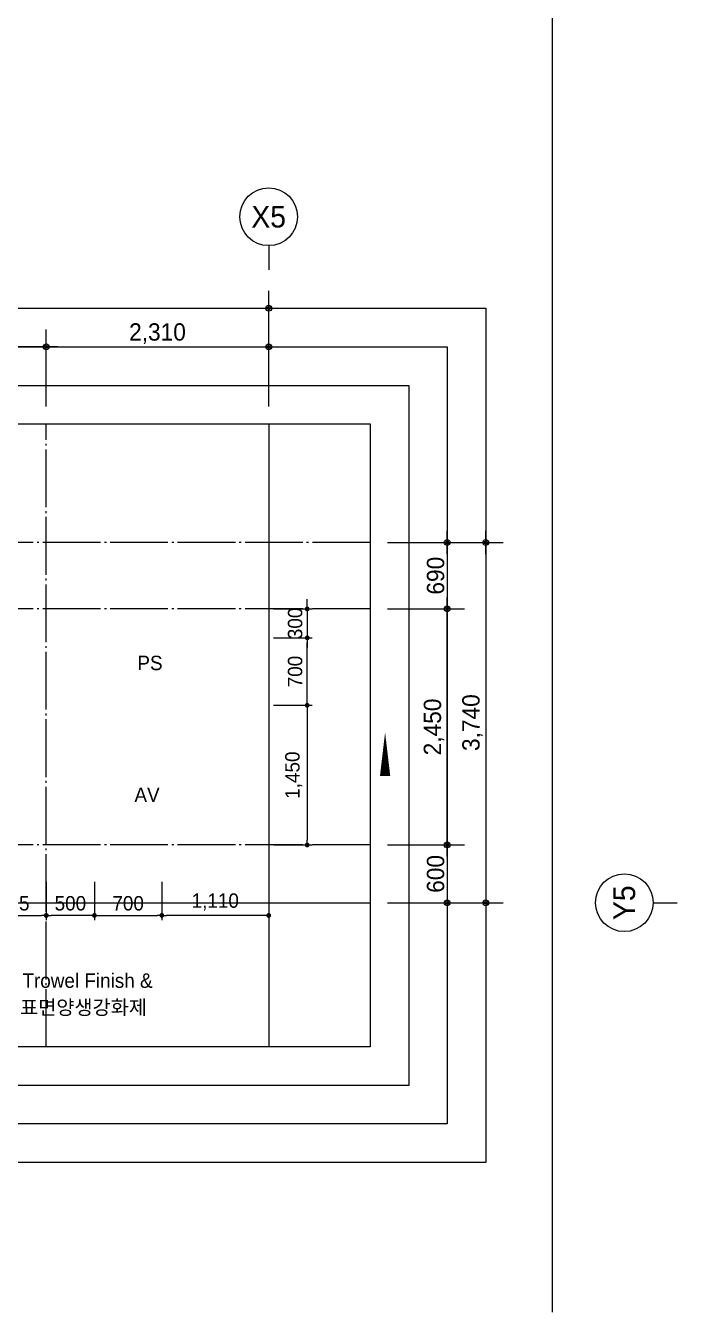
# Model space of a CAD drawing. Header units: millimetres. Extents: x 252711992 to 505989238, y 504776675 to 1009617600.
# Drawn here: x 253144625 to 253151393, y 504804712 to 504818065 of the extents above; entities that cross this region are included whole.
import ezdxf
from ezdxf.enums import TextEntityAlignment as Align
from ezdxf.xclip import XClip

# ---------------------------------------------------------------- set-up
doc = ezdxf.new("R2010")
doc.units = ezdxf.units.MM
doc.header["$XCLIPFRAME"] = 0
doc.linetypes.add('CEN', pattern=[35, 30, -2, 1, -2])
for name, color, linetype in [('$ZCDB_AUDIT_GENERATED_600D18', 7, 'Continuous'), ('0KD DIM', 7, 'Continuous'), ('4A.TEC CEN', 1, 'CEN'), ('4A.TEC TEXT', 7, 'Continuous'), ('4A.TEC TEXT 2', 3, 'Continuous'), ('4A.TEC 심볼', 7, 'Continuous'), ('CEN', 1, 'CEN'), ('SYM', 1, 'Continuous'), ('TEXT', 7, 'Continuous'), ('㈜SE&C TEXT', 7, 'Continuous')]:
    doc.layers.add(name, color=color, linetype=linetype)
doc.layers.add('DEFPOINT', color=135, linetype='Continuous', plot=False)
doc.styles.add('GHS', font='malgun.ttf')
doc.styles.add('나눔고딕', font='')
doc.styles.add('돋움', font='')
doc.styles.add('돋음체', font='')
doc.styles.add('울릉도L', font='')
doc.styles.get('나눔고딕').set_extended_font_data('Dotum')
doc.styles.get('돋움').set_extended_font_data('Dotum')
doc.styles.get('돋음체').set_extended_font_data('Dotum')
doc.styles.get('울릉도L').set_extended_font_data('Dotum')
doc.dimstyles.new('DIM_600(외부치수)', dxfattribs={"dimscale": 400, "dimtxt": 3.3, "dimasz": 1, "dimexe": 2, "dimexo": 2, "dimgap": 1, "dimtad": 1, "dimdec": 0, "dimdsep": 46, "dimlunit": 6, "dimtxsty": '나눔고딕', "dimblk1": 'DIMDOT', "dimblk2": 'DIMDOT', "dimsah": 1, "dimcen": 2.5, "dimdle": 1.5, "dimclrd": 8, "dimclre": 8, "dimclrt": 3, "dimadec": 0, "dimazin": 0, "dimtfac": 1, "dimtdec": 0, "dimtix": 1, "dimtmove": 2, "dimatfit": 3, "dimldrblk": 'DIMDOT', "dimfxl": 1, "dimtvp": 1, "dimtolj": 1, "dimtzin": 0, "dimarcsym": 0})
doc.dimstyles.new('KD DIM 1', dxfattribs={"dimscale": 50, "dimtxt": 3, "dimasz": 1, "dimexe": 1, "dimexo": 1, "dimgap": 1, "dimtad": 1, "dimdec": 0, "dimzin": 0, "dimdsep": 46, "dimlunit": 6, "dimtxsty": '돋음체', "dimblk": 'DOT', "dimcen": 3, "dimdle": 1, "dimclrd": 256, "dimclre": 256, "dimclrt": 3, "dimazin": 0, "dimtfac": 1, "dimtdec": 0, "dimtix": 1, "dimtmove": 2, "dimatfit": 3, "dimldrblk": 'OBLIQUE', "dimfxl": 1, "dimtvp": 0.8333, "dimtolj": 1, "dimtzin": 0, "dimarcsym": 0})

# ---------------------------------------------------------------- blocks, each defined once
blk = doc.blocks.new('ccs122')
at = {"layer": '4A.TEC 심볼'}
blk.add_line((0, 8), (0, 3), dxfattribs=at)
blk.add_circle((0, 14), 6, dxfattribs=at)
at = {"layer": '4A.TEC TEXT 2', "color": 3, "style": 'GHS'}
blk.add_attdef('NO', text='', height=4.5, dxfattribs=at).set_placement((-0.01, 14.02), align=Align.MIDDLE_CENTER)
blk = doc.blocks.new('dwgFD3B')
at = {"layer": '4A.TEC CEN', "color": 250, "ltscale": 500}
blk.add_line((49194.51, -169936.83, -3333.33), (358000, -169936.83, -3333.33), dxfattribs=at)
at = {"layer": '4A.TEC CEN', "color": 250, "ltscale": 500, "elevation": -3333.33}
blk.add_lwpolyline([(208807.63, -39163.16), (208807.63, -267000)], dxfattribs=at)
blk = doc.blocks.new('DIMDOT')
at = {"color": 0}
blk.add_line((-2, 0), (2, 0), dxfattribs=at)
for radius in [0.5, 0.25]:
    blk.add_circle((0, 0), radius, dxfattribs=at)
blk = doc.blocks.new('*D291')
at = {"layer": '$ZCDB_AUDIT_GENERATED_600D18', "color": 8, "lineweight": -2, "transparency": 16777216}
for p, q in [((253136149, 504814112), (253136149, 504815312)), ((253147149, 504814112), (253147149, 504815312)), ((253136209, 504815132), (253147089, 504815132))]:
    blk.add_line(p, q, dxfattribs=at)
at = {"layer": 'Defpoints', "color": 0, "transparency": 16777216}
for p in [(253147149, 504815132), (253136149, 504813932, 0), (253147149, 504813932)]:
    blk.add_point(p, dxfattribs=at)
at = {"layer": '$ZCDB_AUDIT_GENERATED_600D18', "color": 8, "lineweight": -2, "transparency": 16777216, "xscale": 60, "yscale": 60, "zscale": 60, "rotation": 180}
blk.add_blockref('DIMDOT', (253136149, 504815132), dxfattribs=at)
at = {"layer": '$ZCDB_AUDIT_GENERATED_600D18', "color": 8, "lineweight": -2, "transparency": 16777216, "xscale": 60, "yscale": 60, "zscale": 60}
blk.add_blockref('DIMDOT', (253147149, 504815132), dxfattribs=at)
at = {"layer": '$ZCDB_AUDIT_GENERATED_600D18', "color": 3, "transparency": 16777216, "insert": (253141649, 504815270), "char_height": 180, "attachment_point": 5, "style": '나눔고딕'}
blk.add_mtext('\\A1;11,000', dxfattribs=at)
blk = doc.blocks.new('*D292')
at = {"layer": '$ZCDB_AUDIT_GENERATED_600D18', "color": 8, "lineweight": -2, "transparency": 16777216}
for p, q in [((253144839, 504814112), (253144839, 504814912)), ((253147149, 504814112), (253147149, 504814912)), ((253144899, 504814732), (253147089, 504814732))]:
    blk.add_line(p, q, dxfattribs=at)
at = {"layer": 'Defpoints', "color": 0, "transparency": 16777216}
for p in [(253147149, 504814732), (253144839, 504813932, 569), (253147149, 504813932, 4431)]:
    blk.add_point(p, dxfattribs=at)
at = {"layer": '$ZCDB_AUDIT_GENERATED_600D18', "color": 8, "lineweight": -2, "transparency": 16777216, "xscale": 60, "yscale": 60, "zscale": 60, "rotation": 180}
blk.add_blockref('DIMDOT', (253144839, 504814732), dxfattribs=at)
at = {"layer": '$ZCDB_AUDIT_GENERATED_600D18', "color": 8, "lineweight": -2, "transparency": 16777216, "xscale": 60, "yscale": 60, "zscale": 60}
blk.add_blockref('DIMDOT', (253147149, 504814732), dxfattribs=at)
at = {"layer": '$ZCDB_AUDIT_GENERATED_600D18', "color": 3, "transparency": 16777216, "insert": (253145994, 504814870), "char_height": 180, "attachment_point": 5, "style": '나눔고딕'}
blk.add_mtext('\\A1;2,310', dxfattribs=at)
blk = doc.blocks.new('*D298')
at = {"layer": '$ZCDB_AUDIT_GENERATED_600D18', "color": 8, "lineweight": -2, "transparency": 16777216}
for p, q in [((253142389, 504814112), (253142389, 504814912)), ((253144839, 504814112), (253144839, 504814912)), ((253144779, 504814732), (253142449, 504814732))]:
    blk.add_line(p, q, dxfattribs=at)
at = {"layer": 'Defpoints', "color": 0, "transparency": 16777216}
for p in [(253142389, 504814732), (253142389, 504813932, 81667), (253144839, 504813932, 61250)]:
    blk.add_point(p, dxfattribs=at)
at = {"layer": '$ZCDB_AUDIT_GENERATED_600D18', "color": 8, "lineweight": -2, "transparency": 16777216, "xscale": 60, "yscale": 60, "zscale": 60, "rotation": 180}
blk.add_blockref('DIMDOT', (253142389, 504814732), dxfattribs=at)
at = {"layer": '$ZCDB_AUDIT_GENERATED_600D18', "color": 8, "lineweight": -2, "transparency": 16777216, "xscale": 60, "yscale": 60, "zscale": 60}
blk.add_blockref('DIMDOT', (253144839, 504814732), dxfattribs=at)
at = {"layer": '$ZCDB_AUDIT_GENERATED_600D18', "color": 3, "transparency": 16777216, "insert": (253143614, 504814870), "char_height": 180, "attachment_point": 5, "style": '나눔고딕'}
blk.add_mtext('\\A1;2,450', dxfattribs=at)
blk = doc.blocks.new('*D299')
at = {"layer": '$ZCDB_AUDIT_GENERATED_600D18', "color": 8, "lineweight": -2, "transparency": 16777216}
for p, q in [((253148383, 504812702), (253149583, 504812702)), ((253149403, 504812642), (253149403, 504809022)), ((253148383, 504808962), (253149583, 504808962))]:
    blk.add_line(p, q, dxfattribs=at)
at = {"layer": 'Defpoints', "color": 0, "transparency": 16777216}
for p in [(253148203, 504812702, 0), (253148203, 504808962, 0), (253149403, 504808962)]:
    blk.add_point(p, dxfattribs=at)
at = {"layer": '$ZCDB_AUDIT_GENERATED_600D18', "color": 8, "lineweight": -2, "transparency": 16777216, "xscale": 60, "yscale": 60, "zscale": 60}
for p, rotation in [((253149403, 504812702), 90), ((253149403, 504808962), 270)]:
    blk.add_blockref('DIMDOT', p, dxfattribs=dict(at, rotation=rotation))
at = {"layer": '$ZCDB_AUDIT_GENERATED_600D18', "color": 3, "transparency": 16777216, "insert": (253149266, 504810832), "char_height": 180, "attachment_point": 5, "rotation": 90, "style": '나눔고딕'}
blk.add_mtext('\\A1;3,740', dxfattribs=at)
blk = doc.blocks.new('*D300')
at = {"layer": '$ZCDB_AUDIT_GENERATED_600D18', "color": 8, "lineweight": -2, "transparency": 16777216}
for p, q in [((253148383, 504812702), (253149183, 504812702)), ((253149003, 504812642), (253149003, 504812072)), ((253148383, 504812012), (253149183, 504812012))]:
    blk.add_line(p, q, dxfattribs=at)
at = {"layer": 'Defpoints', "color": 0, "transparency": 16777216}
for p in [(253148203, 504812702, 0), (253148203, 504812012, 0), (253149003, 504812012)]:
    blk.add_point(p, dxfattribs=at)
at = {"layer": '$ZCDB_AUDIT_GENERATED_600D18', "color": 8, "lineweight": -2, "transparency": 16777216, "xscale": 60, "yscale": 60, "zscale": 60}
for p, rotation in [((253149003, 504812702), 90), ((253149003, 504812012), 270)]:
    blk.add_blockref('DIMDOT', p, dxfattribs=dict(at, rotation=rotation))
at = {"layer": '$ZCDB_AUDIT_GENERATED_600D18', "color": 3, "transparency": 16777216, "insert": (253148883, 504812357), "char_height": 180, "attachment_point": 5, "rotation": 90, "style": '나눔고딕'}
blk.add_mtext('\\A1;690', dxfattribs=at)
blk = doc.blocks.new('*D301')
at = {"layer": '$ZCDB_AUDIT_GENERATED_600D18', "color": 8, "lineweight": -2, "transparency": 16777216}
for p, q in [((253148383, 504812012), (253149183, 504812012)), ((253149003, 504809622), (253149003, 504811952)), ((253148383, 504809562), (253149183, 504809562))]:
    blk.add_line(p, q, dxfattribs=at)
at = {"layer": 'Defpoints', "color": 0, "transparency": 16777216}
for p in [(253148203, 504812012, 0), (253149003, 504812012), (253148203, 504809562, 0)]:
    blk.add_point(p, dxfattribs=at)
at = {"layer": '$ZCDB_AUDIT_GENERATED_600D18', "color": 8, "lineweight": -2, "transparency": 16777216, "xscale": 60, "yscale": 60, "zscale": 60}
for p, rotation in [((253149003, 504812012), 90), ((253149003, 504809562), 270)]:
    blk.add_blockref('DIMDOT', p, dxfattribs=dict(at, rotation=rotation))
at = {"layer": '$ZCDB_AUDIT_GENERATED_600D18', "color": 3, "transparency": 16777216, "insert": (253148866, 504810787), "char_height": 180, "attachment_point": 5, "rotation": 90, "style": '나눔고딕'}
blk.add_mtext('\\A1;2,450', dxfattribs=at)
blk = doc.blocks.new('*D302')
at = {"layer": '$ZCDB_AUDIT_GENERATED_600D18', "color": 8, "lineweight": -2, "transparency": 16777216}
for p, q in [((253148383, 504809562), (253149183, 504809562)), ((253149003, 504809502), (253149003, 504809022)), ((253148383, 504808962), (253149183, 504808962))]:
    blk.add_line(p, q, dxfattribs=at)
at = {"layer": 'Defpoints', "color": 0, "transparency": 16777216}
for p in [(253148203, 504809562, 0), (253148203, 504808962, 0), (253149003, 504808962)]:
    blk.add_point(p, dxfattribs=at)
at = {"layer": '$ZCDB_AUDIT_GENERATED_600D18', "color": 8, "lineweight": -2, "transparency": 16777216, "xscale": 60, "yscale": 60, "zscale": 60}
for p, rotation in [((253149003, 504809562), 90), ((253149003, 504808962), 270)]:
    blk.add_blockref('DIMDOT', p, dxfattribs=dict(at, rotation=rotation))
at = {"layer": '$ZCDB_AUDIT_GENERATED_600D18', "color": 3, "transparency": 16777216, "insert": (253148883, 504809262), "char_height": 180, "attachment_point": 5, "rotation": 90, "style": '나눔고딕'}
blk.add_mtext('\\A1;600', dxfattribs=at)
blk = doc.blocks.new('sa987w')
at = {"layer": 'CEN'}
blk.add_lwpolyline([(-193684, 4338697), (-193578, 4338673), (-193508, 4338662), (-193468, 4338661), (-193450, 4338667), (-193447, 4338679), (-193453, 4338692), (-193460, 4338704), (-193462, 4338713), (-193452, 4338716), (-193432, 4338714), (-193405, 4338709), (-193373, 4338703), (-193340, 4338697), (-193309, 4338693), (-193281, 4338692), (-193261, 4338697)], dxfattribs=at)
at = {"layer": '㈜SE&C TEXT', "color": 1, "const_width": 53.8}
blk.add_lwpolyline([(-193711, 4338697, -1), (-193657, 4338697, -1)], format="xyb", close=True, dxfattribs=at)
at = {"layer": '4A.TEC TEXT', "style": '돋움'}
for s, p in [('Powel Trowel Finish &', (-193223, 4338704)), ('침투성표면양생강화제', (-193223, 4338287))]:
    blk.add_text(s, height=225, dxfattribs=at).set_placement(p, align=Align.MIDDLE_LEFT)
blk = doc.blocks.new('_Dot')
at = {"color": 0, "linetype": 'ByBlock', "lineweight": -2}
blk.add_line((-0.5, 0), (-1, 0), dxfattribs=at)
at = {"color": 0, "linetype": 'ByBlock', "const_width": 0.5}
blk.add_lwpolyline([(-0.25, 0, 1), (0.25, 0, 1)], format="xyb", close=True, dxfattribs=at)
blk = doc.blocks.new('*D868')
at = {"layer": '0KD DIM', "lineweight": -2, "transparency": 16777216}
for p, q in [((253144164, 504809181), (253144164, 504808781)), ((253144839, 504809181), (253144839, 504808781)), ((253144214, 504808831), (253144789, 504808831))]:
    blk.add_line(p, q, dxfattribs=at)
at = {"layer": 'Defpoints', "color": 0, "transparency": 16777216}
for p in [(253144164, 504809231), (253144839, 504809231), (253144839, 504808831)]:
    blk.add_point(p, dxfattribs=at)
at = {"layer": '0KD DIM', "lineweight": -2, "transparency": 16777216, "xscale": 50, "yscale": 50, "zscale": 50, "rotation": 180}
blk.add_blockref('_Dot', (253144164, 504808831), dxfattribs=at)
at = {"layer": '0KD DIM', "lineweight": -2, "transparency": 16777216, "xscale": 50, "yscale": 50, "zscale": 50}
blk.add_blockref('_Dot', (253144839, 504808831), dxfattribs=at)
at = {"layer": '0KD DIM', "color": 3, "transparency": 16777216, "insert": (253144501, 504808956), "char_height": 150, "attachment_point": 5, "style": '돋음체'}
blk.add_mtext('\\A1;675', dxfattribs=at)
blk = doc.blocks.new('_OBLIQUE')
at = {"color": 0, "linetype": 'ByBlock'}
blk.add_line((-0.5, -0.5), (0.5, 0.5), dxfattribs=at)
blk = doc.blocks.new('*D869')
at = {"layer": '0KD DIM', "lineweight": -2, "transparency": 16777216}
for p, q in [((253144839, 504809181), (253144839, 504808781)), ((253145339, 504809181), (253145339, 504808781)), ((253145289, 504808831), (253144889, 504808831))]:
    blk.add_line(p, q, dxfattribs=at)
at = {"layer": 'Defpoints', "color": 0, "transparency": 16777216}
for p in [(253144839, 504809231), (253145339, 504809231), (253144839, 504808831)]:
    blk.add_point(p, dxfattribs=at)
at = {"layer": '0KD DIM', "lineweight": -2, "transparency": 16777216, "xscale": 50, "yscale": 50, "zscale": 50, "rotation": 180}
blk.add_blockref('_Dot', (253144839, 504808831), dxfattribs=at)
at = {"layer": '0KD DIM', "lineweight": -2, "transparency": 16777216, "xscale": 50, "yscale": 50, "zscale": 50}
blk.add_blockref('_Dot', (253145339, 504808831), dxfattribs=at)
at = {"layer": '0KD DIM', "color": 3, "transparency": 16777216, "insert": (253145089, 504808956), "char_height": 150, "attachment_point": 5, "style": '돋음체'}
blk.add_mtext('\\A1;500', dxfattribs=at)
blk = doc.blocks.new('*D870')
at = {"layer": '0KD DIM', "lineweight": -2, "transparency": 16777216}
for p, q in [((253145339, 504809181), (253145339, 504808781)), ((253146039, 504809181), (253146039, 504808781)), ((253145389, 504808831), (253145989, 504808831))]:
    blk.add_line(p, q, dxfattribs=at)
at = {"layer": 'Defpoints', "color": 0, "transparency": 16777216}
for p in [(253145339, 504809231), (253146039, 504809231), (253146039, 504808831)]:
    blk.add_point(p, dxfattribs=at)
at = {"layer": '0KD DIM', "lineweight": -2, "transparency": 16777216, "xscale": 50, "yscale": 50, "zscale": 50, "rotation": 180}
blk.add_blockref('_Dot', (253145339, 504808831), dxfattribs=at)
at = {"layer": '0KD DIM', "lineweight": -2, "transparency": 16777216, "xscale": 50, "yscale": 50, "zscale": 50}
blk.add_blockref('_Dot', (253146039, 504808831), dxfattribs=at)
at = {"layer": '0KD DIM', "color": 3, "transparency": 16777216, "insert": (253145689, 504808956), "char_height": 150, "attachment_point": 5, "style": '돋음체'}
blk.add_mtext('\\A1;700', dxfattribs=at)
blk = doc.blocks.new('*D871')
at = {"layer": '0KD DIM', "lineweight": -2, "transparency": 16777216}
for p, q in [((253146039, 504809181), (253146039, 504808781)), ((253147149, 504809181), (253147149, 504808781)), ((253147099, 504808831), (253146089, 504808831))]:
    blk.add_line(p, q, dxfattribs=at)
at = {"layer": 'Defpoints', "color": 0, "transparency": 16777216}
for p in [(253146039, 504809231), (253147149, 504809231), (253146039, 504808831)]:
    blk.add_point(p, dxfattribs=at)
at = {"layer": '0KD DIM', "lineweight": -2, "transparency": 16777216, "xscale": 50, "yscale": 50, "zscale": 50, "rotation": 180}
blk.add_blockref('_Dot', (253146039, 504808831), dxfattribs=at)
at = {"layer": '0KD DIM', "lineweight": -2, "transparency": 16777216, "xscale": 50, "yscale": 50, "zscale": 50}
blk.add_blockref('_Dot', (253147149, 504808831), dxfattribs=at)
at = {"layer": '0KD DIM', "color": 3, "transparency": 16777216, "insert": (253146594, 504808971), "char_height": 150, "attachment_point": 5, "style": '돋음체'}
blk.add_mtext('\\A1;1,110', dxfattribs=at)
blk = doc.blocks.new('*D878')
at = {"layer": '0KD DIM', "lineweight": -2, "transparency": 16777216}
for p, q in [((253147549, 504812062), (253147549, 504812112)), ((253147199, 504812012), (253147599, 504812012)), ((253147549, 504812012), (253147549, 504811712)), ((253147199, 504811712), (253147599, 504811712)), ((253147549, 504811662), (253147549, 504811612))]:
    blk.add_line(p, q, dxfattribs=at)
at = {"layer": 'Defpoints', "color": 0, "transparency": 16777216}
for p in [(253147149, 504812012), (253147149, 504811712), (253147549, 504811712)]:
    blk.add_point(p, dxfattribs=at)
at = {"layer": '0KD DIM', "lineweight": -2, "transparency": 16777216, "xscale": 50, "yscale": 50, "zscale": 50}
for p, rotation in [((253147549, 504812012), 270), ((253147549, 504811712), 90)]:
    blk.add_blockref('_Dot', p, dxfattribs=dict(at, rotation=rotation))
at = {"layer": '0KD DIM', "color": 3, "transparency": 16777216, "insert": (253147424, 504811862), "char_height": 150, "attachment_point": 5, "rotation": 90, "style": '돋음체'}
blk.add_mtext('\\A1;300', dxfattribs=at)
blk = doc.blocks.new('*D879')
at = {"layer": '0KD DIM', "lineweight": -2, "transparency": 16777216}
for p, q in [((253147199, 504811712), (253147599, 504811712)), ((253147549, 504811062), (253147549, 504811662)), ((253147199, 504811012), (253147599, 504811012))]:
    blk.add_line(p, q, dxfattribs=at)
at = {"layer": 'Defpoints', "color": 0, "transparency": 16777216}
for p in [(253147149, 504811712), (253147549, 504811712), (253147149, 504811012)]:
    blk.add_point(p, dxfattribs=at)
at = {"layer": '0KD DIM', "lineweight": -2, "transparency": 16777216, "xscale": 50, "yscale": 50, "zscale": 50}
for p, rotation in [((253147549, 504811712), 90), ((253147549, 504811012), 270)]:
    blk.add_blockref('_Dot', p, dxfattribs=dict(at, rotation=rotation))
at = {"layer": '0KD DIM', "color": 3, "transparency": 16777216, "insert": (253147424, 504811362), "char_height": 150, "attachment_point": 5, "rotation": 90, "style": '돋음체'}
blk.add_mtext('\\A1;700', dxfattribs=at)
blk = doc.blocks.new('*D877')
at = {"layer": '0KD DIM', "lineweight": -2, "transparency": 16777216}
for p, q in [((253147199, 504811012), (253147599, 504811012)), ((253147549, 504810962), (253147549, 504809612)), ((253147199, 504809562), (253147599, 504809562))]:
    blk.add_line(p, q, dxfattribs=at)
at = {"layer": 'Defpoints', "color": 0, "transparency": 16777216}
for p in [(253147149, 504811012), (253147149, 504809562), (253147549, 504809562)]:
    blk.add_point(p, dxfattribs=at)
at = {"layer": '0KD DIM', "lineweight": -2, "transparency": 16777216, "xscale": 50, "yscale": 50, "zscale": 50}
for p, rotation in [((253147549, 504811012), 90), ((253147549, 504809562), 270)]:
    blk.add_blockref('_Dot', p, dxfattribs=dict(at, rotation=rotation))
at = {"layer": '0KD DIM', "color": 3, "transparency": 16777216, "insert": (253147409, 504810287), "char_height": 150, "attachment_point": 5, "rotation": 90, "style": '돋음체'}
blk.add_mtext('\\A1;1,450', dxfattribs=at)

msp = doc.modelspace()

# ---------------------------------------------------------------- linework, layer by layer
at = {"layer": '4A.TEC CEN', "ltscale": 20}
for p, q in [((253144838.77, 504807467.16, 1666.67), (253144838.77, 504813932.16, 1666.67)), ((253148203.05, 504812702.14, 1666.67), (253134892.67, 504812702.14, 1666.67)), ((253148203.05, 504812012.14, 1666.67), (253142188.77, 504812012.14, 1666.67)), ((253148203.05, 504809562.14, 1666.67), (253134892.67, 504809562.14, 1666.67))]:
    msp.add_line(p, q, dxfattribs=at)
at = {"layer": 'DEFPOINT'}
msp.add_line((253150091.54, 504831962.29, 3333.33), (253150091.54, 504804712.29, 3333.33), dxfattribs=at)
at = {"layer": 'DEFPOINT', "elevation": 3333.33}
for points in [[(253133692.67, 504815132.16), (253149403.05, 504815132.16), (253149403.05, 504806267.16), (253133692.67, 504806267.16)], [(253134092.67, 504814732.16), (253149003.05, 504814732.16), (253149003.05, 504806667.16), (253134092.67, 504806667.16)], [(253134492.67, 504814332.16), (253148603.05, 504814332.16), (253148603.05, 504807067.16), (253134492.67, 504807067.16)], [(253134892.67, 504813932.16), (253148203.05, 504813932.16), (253148203.05, 504807467.16), (253134892.67, 504807467.16)]]:
    msp.add_lwpolyline(points, close=True, dxfattribs=at)
at = {"layer": 'SYM', "elevation": 1666.67}
msp.add_lwpolyline([(253148357.91, 504810731.32, 0, 106.74, 0), (253148357.91, 504810278.45, 0, 0, 0), (253147044.96, 504810278.45, 0, 0, 0)], format="xyseb", dxfattribs=at)

# ---------------------------------------------------------------- block references
ref = msp.add_blockref('dwgFD3B', (252938341.15, 504978898.98, 0.45))
XClip(ref).set_block_clipping_path([(196551.5201089978, -171431.8169596791), (209861.9006240964, -164966.8169608712)])
at = {"layer": '4A.TEC TEXT', "xscale": 0.6666666666666666, "yscale": 0.6666666666666666, "zscale": 0.6666666666666666}
msp.add_blockref('sa987w', (253272817.37, 501915685.2), dxfattribs=at)
at = {"layer": '4A.TEC 심볼'}
ref = msp.add_blockref('ccs122', (253147148.78, 504815382.16, -7764.32), dxfattribs=dict(at, xscale=49.99999977496833, yscale=49.99999977496833, zscale=49.99999977496833))
ref.add_attrib('NO', 'X5', dxfattribs={"layer": '0', "color": 3, "height": 225, "style": '울릉도L'}).set_placement((253147148.47, 504816083.06, -7764.32), align=Align.MIDDLE_CENTER)
ref = msp.add_blockref('ccs122', (253151542.67, 504808963.18, -4999.55), dxfattribs=dict(at, xscale=49.99999977496833, yscale=49.99999977496833, zscale=49.99999977496833, rotation=90))
ref.add_attrib('NO', 'Y5', dxfattribs={"layer": '0', "color": 3, "height": 225, "rotation": 90, "style": '울릉도L'}).set_placement((253150841.77, 504808962.87, -4999.55), align=Align.MIDDLE_CENTER)

# ---------------------------------------------------------------- texts
at = {"layer": 'TEXT', "style": '돋움'}
for s, p in [('PS', (253145915.89, 504811451.43, -3333.33)), ('AV', (253145885.42, 504810082.78, -3333.33))]:
    msp.add_text(s, height=150, dxfattribs=at).set_placement(p, align=Align.MIDDLE_CENTER)

# ---------------------------------------------------------------- dimensions: what is measured, and where the dimension line sits
at = {"layer": '$ZCDB_AUDIT_GENERATED_600D18'}
for base, p1, p2, picture, middle in [((253147148.78, 504815132.16, -7764.32), (253136148.78, 504813932.16, -7764.32), (253147148.78, 504813932.16, -7764.32), '*D291', (253141648.78, 504815269.62, -7764.32)), ((253147148.78, 504814732.16, -7764.32), (253144838.77, 504813932.16, -7195.76), (253147148.78, 504813932.16, -3332.88), '*D292', (253145993.77, 504814869.62, -7764.32))]:
    dim = msp.add_linear_dim(base=base, p1=p1, p2=p2, dimstyle='DIM_600(외부치수)', override={"dimscale": 300, "dimtxt": 0.6, "dimasz": 0.2, "dimexe": 0.6, "dimexo": 0.6, "dimgap": 0.1, "dimdec": 1, "dimblk1": 'DIMDOT', "dimblk2": 'DIMDOT', "dimdle": 0.5}, dxfattribs=at)
    dim.commit()
    dim.dimension.update_dxf_attribs({"geometry": picture, "text_midpoint": middle})
for base, p1, p2, angle, picture, middle in [((253142388.77, 504814732.16, -7764.32), (253144838.77, 504813932.16, 53485.68), (253142388.77, 504813932.16, 73902.34), 180, '*D298', (253143613.77, 504814869.62, -7764.32)), ((253149403.05, 504808962.14, -4999.55), (253148203.05, 504812702.14, -4999.55), (253148203.05, 504808962.14, -4999.55), 270, '*D299', (253149265.59, 504810832.14, -4999.55)), ((253149003.05, 504812012.14, -4999.55), (253148203.05, 504812702.14, -4999.55), (253148203.05, 504812012.14, -4999.55), 270, '*D300', (253148882.93, 504812357.14, -4999.55)), ((253149003.05, 504812012.14, -4999.55), (253148203.05, 504809562.14, -4999.55), (253148203.05, 504812012.14, -4999.55), 90, '*D301', (253148865.59, 504810787.14, -4999.55)), ((253149003.05, 504808962.14, -4999.55), (253148203.05, 504809562.14, -4999.55), (253148203.05, 504808962.14, -4999.55), 270, '*D302', (253148882.93, 504809262.14, -4999.55))]:
    dim = msp.add_linear_dim(base=base, p1=p1, p2=p2, angle=angle, dimstyle='DIM_600(외부치수)', override={"dimscale": 300, "dimtxt": 0.6, "dimasz": 0.2, "dimexe": 0.6, "dimexo": 0.6, "dimgap": 0.1, "dimdec": 1, "dimblk1": 'DIMDOT', "dimblk2": 'DIMDOT', "dimdle": 0.5}, dxfattribs=at)
    dim.commit()
    dim.dimension.update_dxf_attribs({"geometry": picture, "text_midpoint": middle})
at = {"layer": '0KD DIM'}
for base, p1, p2, angle, picture, middle in [((253147548.78, 504811712.14, -3332.88), (253147148.78, 504812012.14, -3332.88), (253147148.78, 504811712.14, -3332.88), 270, '*D878', (253147423.67, 504811862.14, -3332.88)), ((253147548.78, 504811712.14, -3332.88), (253147148.78, 504811012.14, -3332.88), (253147148.78, 504811712.14, -3332.88), 90, '*D879', (253147423.67, 504811362.14, -3332.88)), ((253147548.78, 504809562.14, -3332.88), (253147148.78, 504811012.14, -3332.88), (253147148.78, 504809562.14, -3332.88), 270, '*D877', (253147409.22, 504810287.14, -3332.88)), ((253144838.77, 504808831.32, 1666.67), (253145338.77, 504809231.32, 1666.67), (253144838.77, 504809231.32, 1666.67), 180, '*D869', (253145088.77, 504808956.42, 1666.67)), ((253146038.77, 504808831.32, 1666.67), (253147148.78, 504809231.32, 1666.67), (253146038.77, 504809231.32, 1666.67), 180, '*D871', (253146593.77, 504808970.87, 1666.67))]:
    dim = msp.add_linear_dim(base=base, p1=p1, p2=p2, angle=angle, dimstyle='KD DIM 1', dxfattribs=at)
    dim.commit()
    dim.dimension.update_dxf_attribs({"geometry": picture, "text_midpoint": middle})
for base, p1, p2, picture, middle in [((253144838.77, 504808831.32, 1666.67), (253144163.77, 504809231.32, 1666.67), (253144838.77, 504809231.32, 1666.67), '*D868', (253144501.27, 504808956.42, 1666.67)), ((253146038.77, 504808831.32, 1666.67), (253145338.77, 504809231.32, 1666.67), (253146038.77, 504809231.32, 1666.67), '*D870', (253145688.77, 504808956.42, 1666.67))]:
    dim = msp.add_linear_dim(base=base, p1=p1, p2=p2, dimstyle='KD DIM 1', dxfattribs=at)
    dim.commit()
    dim.dimension.update_dxf_attribs({"geometry": picture, "text_midpoint": middle})

doc.saveas('drawing.dxf')
